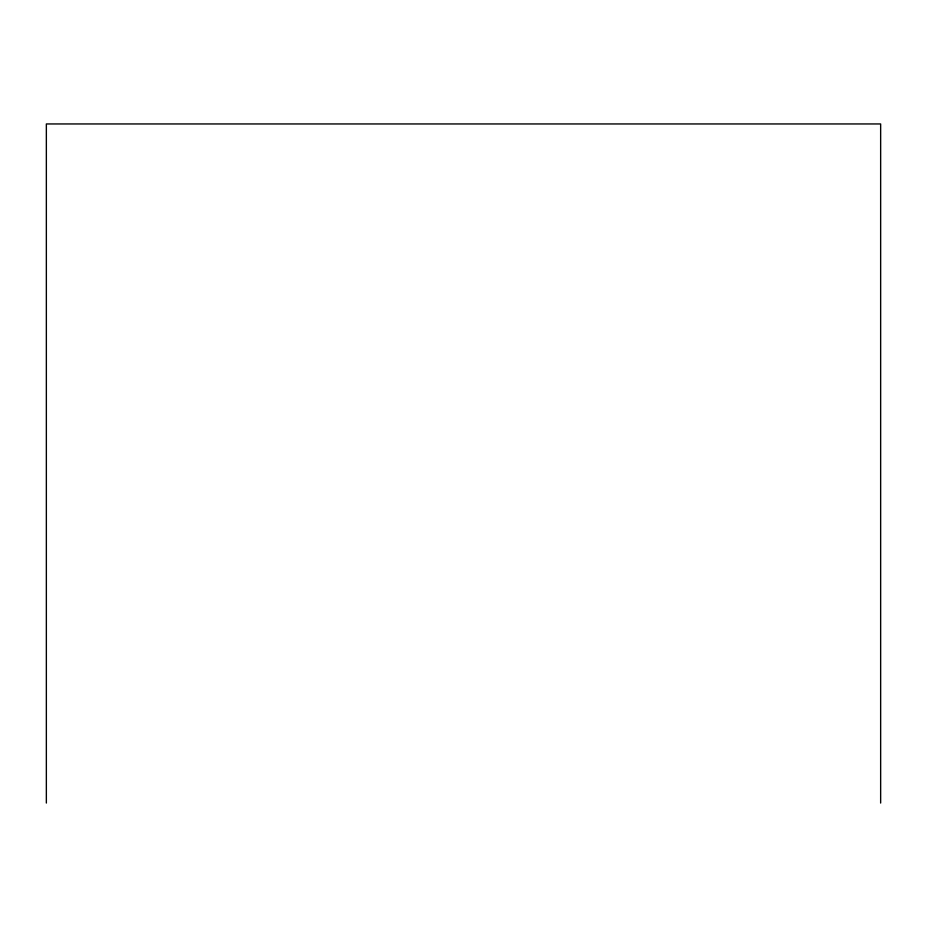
<?xml version="1.0" encoding="UTF-8"?>
<svg xmlns="http://www.w3.org/2000/svg" width="927" height="927" viewBox="0 0 927 927"><rect width="100%" height="100%" fill="white"/><g stroke="black" fill="none" stroke-linecap="round" stroke-linejoin="round"><path stroke-width="1.39" d="M880.65 803.049L880.65 123.951L46.35 123.951L46.35 803.049"/></g></svg>
